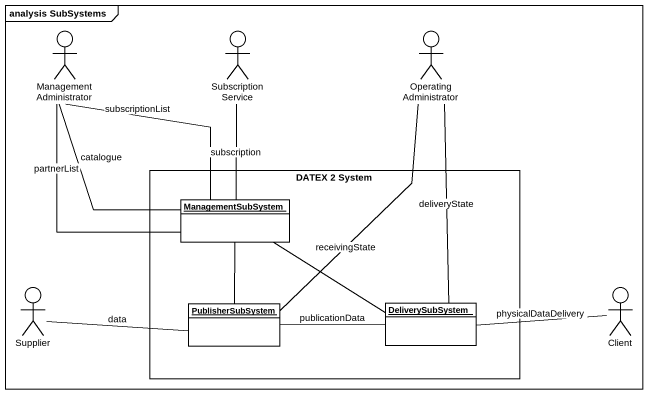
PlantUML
@startuml
mainframe analysis SubSystems
allowmixing
hide circle
hide empty members
actor ManagementAdministrator
actor SubscriptionService
actor OperatingAdministrator
rectangle "DATEX 2 System" as DATEX_2_System {
  object ManagementSubSystem
  object PublisherSubSystem
  object DeliverySubSystem
}
actor Supplier
actor Client
ManagementAdministrator -- ManagementSubSystem : partnerList
ManagementAdministrator -- ManagementSubSystem : subscriptionList
ManagementAdministrator -- ManagementSubSystem : catalogue
SubscriptionService -- ManagementSubSystem : subscription
ManagementSubSystem -- PublisherSubSystem
ManagementSubSystem -right- DeliverySubSystem
Supplier -right- PublisherSubSystem : data
PublisherSubSystem -up- OperatingAdministrator : receivingState
PublisherSubSystem -right- DeliverySubSystem : publicationData
DeliverySubSystem -up- OperatingAdministrator : deliveryState
DeliverySubSystem -right- Client : physicalDataDelivery
@enduml
